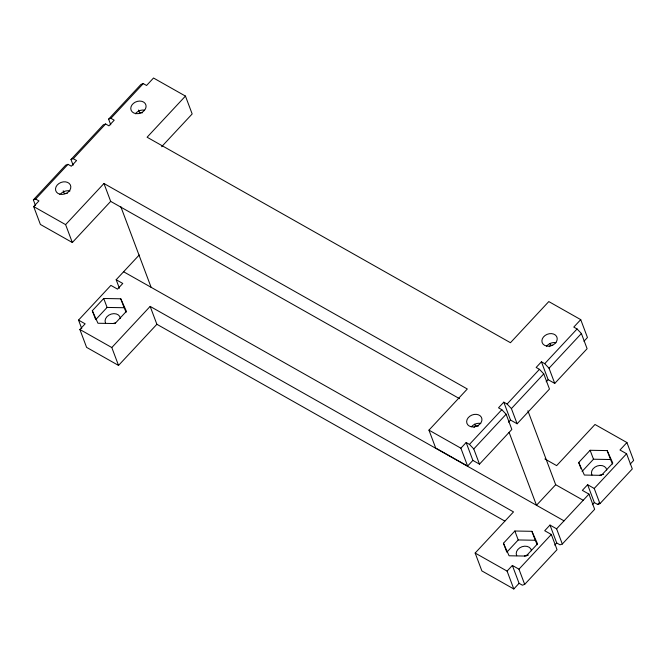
<?xml version="1.0" encoding="UTF-8"?>
<svg xmlns="http://www.w3.org/2000/svg" width="667" height="667" viewBox="0 0 667 667"><rect width="100%" height="100%" fill="white"/><g stroke="black" fill="none" stroke-linecap="round" stroke-linejoin="round"><path stroke-width="1" d="M35.493 205.561L33.35 199.867L65.708 165.158L68.001 164.34L71.311 166.208L76.58 160.555L73.278 158.688L70.985 159.496L73.12 165.199M70.985 159.496L103.343 124.787L105.636 123.979L108.938 125.846L114.207 120.185L110.905 118.317L108.613 119.135L110.755 124.829M108.613 119.135L140.97 84.426L143.263 83.608L146.573 85.476L153.518 78.022L185.451 96.081L192.171 113.957L161.631 146.715M33.35 199.867L35.643 199.049L68.001 164.34M73.278 158.688L105.636 123.979M110.905 118.317L143.263 83.608M72.328 242.513L65.608 224.629L103.96 183.5L110.68 201.376L72.328 242.513L40.395 224.454L33.675 206.57L38.944 200.917L35.643 199.049M185.451 96.081L147.099 137.219L510.447 342.713L548.799 301.576L580.732 319.635L587.452 337.519L583.975 341.246M81.758 328.639L78.539 320.093L110.897 285.384L117.509 289.119L122.778 283.467L116.175 279.723L139.228 254.994M92.321 310.722L103.727 298.491L120.769 298.791L126.405 311.314L115.007 323.545L97.957 323.253L92.321 310.722L95.348 318.768M118.526 365.424L111.806 347.54L150.158 306.403L156.878 324.287L118.526 365.424L86.593 347.365L79.873 329.481L85.151 323.828L78.539 320.093M95.681 319.66L107.087 307.429L124.129 307.729L126.138 312.198M467.609 466.066L460.889 448.191L466.158 442.529L472.878 460.413L467.609 466.066L435.676 448.007L428.956 430.132L467.309 388.994L103.96 183.5M474.037 427.422L475.379 425.98L478.389 426.03M549.3 346.69L550.642 345.248L552.651 345.289M580.732 319.635L573.778 327.097L577.08 328.964L581.391 333.508L587.11 348.708L554.752 383.417L549.033 368.217L544.722 363.673L541.421 361.806L536.151 367.459L539.453 369.326L543.763 373.879L549.475 389.069L517.117 423.778L511.406 408.588L507.095 404.035L503.793 402.168L498.516 407.82L501.817 409.688L506.128 414.24L511.847 429.44L479.49 464.149L472.878 460.413M466.158 442.529L469.46 444.397L501.817 409.688M507.095 404.035L539.453 369.326M544.722 363.673L577.08 328.964M479.49 464.149L473.77 448.949L506.128 414.24M511.406 408.588L543.763 373.879M549.033 368.217L581.391 333.508M508.529 422.169L510.513 420.043L503.793 402.168M546.165 381.799L548.141 379.681L541.421 361.806M513.807 588.978L507.087 571.102L512.356 565.441L519.076 583.325L513.807 588.978L481.874 570.919L475.154 553.043L513.507 511.906L150.158 306.403M527.897 410.797L555.678 484.709L536.501 505.278L509.088 432.341M503.46 543.246L514.857 531.015L531.899 531.316L537.544 543.838L526.138 556.07L509.096 555.778L503.46 543.246L506.82 552.184L518.217 539.953L535.259 540.253L537.277 544.722M578.723 462.514L590.12 450.283L607.162 450.584L612.806 463.115L601.401 475.346L584.359 475.046L578.723 462.514L581.074 468.776M582.083 471.452L593.48 459.221L610.522 459.521L612.539 463.999M549.992 525.079L556.712 542.955L560.013 544.822L562.306 544.014L556.595 528.814L549.992 525.079L544.714 530.732L551.326 534.467L557.037 549.666L524.679 584.375L522.378 585.192L519.076 583.325M587.619 484.717L594.339 502.593L597.64 504.46L599.941 503.643L594.23 488.452L587.619 484.717L582.349 490.37L588.953 494.105L594.664 509.305L562.306 544.014M544.872 458.963L556.653 465.624L594.997 424.487L626.93 442.546L619.976 450.008L626.588 453.743L632.299 468.934L599.941 503.643M524.679 584.375L518.968 569.176L551.326 534.467M556.595 528.814L588.953 494.105M594.23 488.452L626.588 453.743M554.736 545.081L556.712 542.955M592.363 504.711L594.339 502.593M630.173 464.157L633.65 460.43L626.93 442.546M597.64 504.46L599.049 502.951M142.513 112.781L139.511 112.731L138.503 110.047M67.25 193.513L64.249 193.455L63.24 190.779M548.141 379.681L554.752 383.417M510.513 420.043L517.117 423.778M110.68 201.376L459.53 398.674M555.678 484.709L583.2 500.275M33.675 206.57L65.608 224.629M428.956 430.132L460.889 448.191M123.603 271.752L564.024 520.844M156.878 324.287L504.819 521.069M512.356 565.441L518.968 569.176M79.873 329.481L111.806 347.54M475.154 553.043L507.087 571.102M469.46 444.397L473.77 448.949M607.162 450.584L610.522 459.521M549.975 343.463L550.642 345.248M590.12 450.283L593.48 459.221M531.899 531.316L535.259 540.253M474.712 424.195L475.379 425.98M514.857 531.015L518.217 539.953M120.785 206.603L151.126 287.327M116.175 279.723L119.385 288.277M120.769 298.791L124.129 307.729M103.727 298.491L107.087 307.429M546.94 345.798A7.862 6.061 -20.6 0 1 556.003 342.713M471.702 426.496A7.862 6.061 -20.6 0 1 480.774 423.453M60.789 193.73A7.862 6.061 -20.6 0 1 69.952 191.004M135.393 113.782A7.862 6.061 -20.6 0 1 144.222 110.08M591.979 475.021A7.862 6.061 -20.6 0 1 597.298 465.966A7.862 6.061 -20.6 0 1 606.745 469.993M516.708 555.719A7.862 6.061 -20.6 0 1 522.069 546.69A7.862 6.061 -20.6 0 1 531.482 550.759M524.47 556.003A7.862 6.061 -20.6 0 1 528.414 555.111M105.453 322.953A7.862 6.061 -20.6 0 1 111.264 314.057A7.862 6.061 -20.6 0 1 120.377 318.501M113.657 323.337A7.862 6.061 -20.6 0 1 115.624 322.753M599.7 475.288A7.862 6.061 -20.6 0 1 603.643 474.379M546.481 346.031A7.862 6.061 -20.6 0 0 557.178 338.144A7.862 6.061 -20.6 0 0 545.022 335.526A7.862 6.061 -20.6 0 0 546.481 346.031M471.185 426.755A7.862 6.061 -20.6 0 0 481.924 418.909A7.862 6.061 -20.6 0 0 469.793 416.241A7.862 6.061 -20.6 0 0 471.185 426.755M59.738 194.155A7.862 6.061 -20.6 0 0 70.819 186.652A7.862 6.061 -20.6 0 0 58.938 183.517A7.862 6.061 -20.6 0 0 59.738 194.155M135.993 113.615A7.862 6.061 -20.6 0 0 145.94 105.078A7.862 6.061 -20.6 0 0 133.35 103.435A7.862 6.061 -20.6 0 0 135.993 113.615"/></g></svg>
